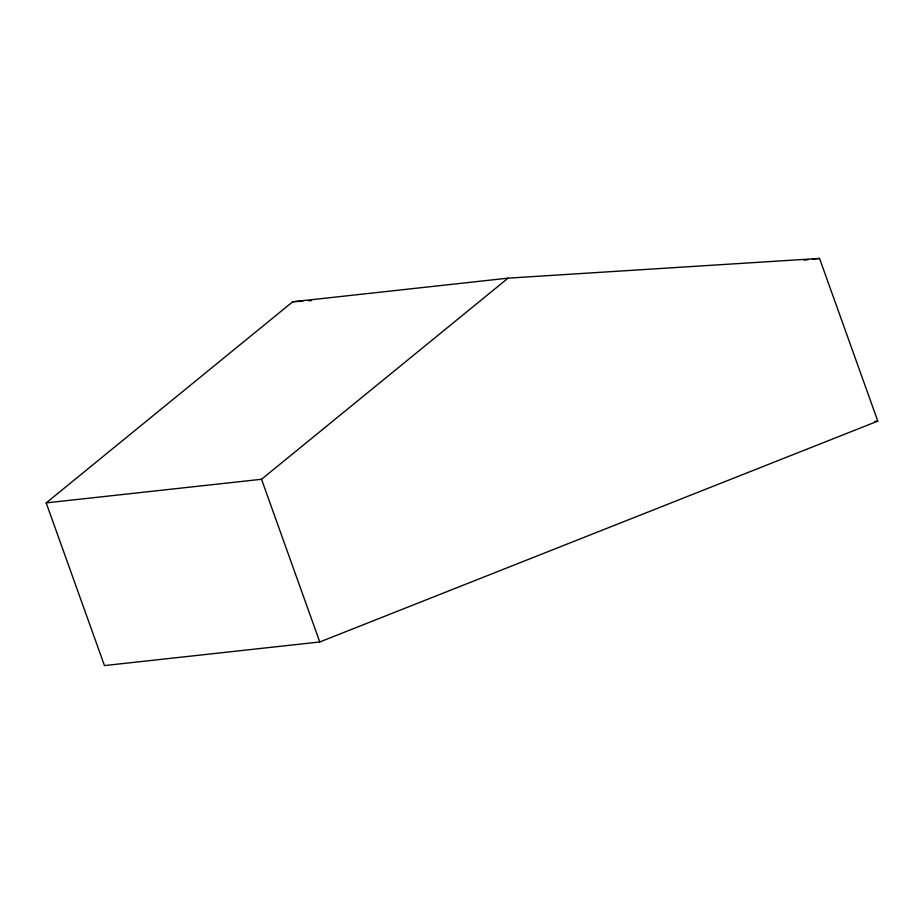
<?xml version="1.0" encoding="UTF-8"?>
<svg xmlns="http://www.w3.org/2000/svg" width="924" height="924" viewBox="0 0 924 924"><rect width="100%" height="100%" fill="white"/><g stroke="black" fill="none" stroke-linecap="round" stroke-linejoin="round"><path stroke-width="1.39" d="M46.2 502.887L292.746 301.767L508.061 278.159L819.542 258.42L877.8 421.113L319.773 641.972L104.458 665.58L46.2 502.887L261.527 479.279L508.061 278.159M803.995 260.118L808.234 259.656M812.473 259.194L819.542 258.42M874.97 421.425L877.8 421.113M292.746 301.767L302.795 301.132M308.535 300.774L311.4 300.589M261.527 479.279L319.773 641.972"/></g></svg>
